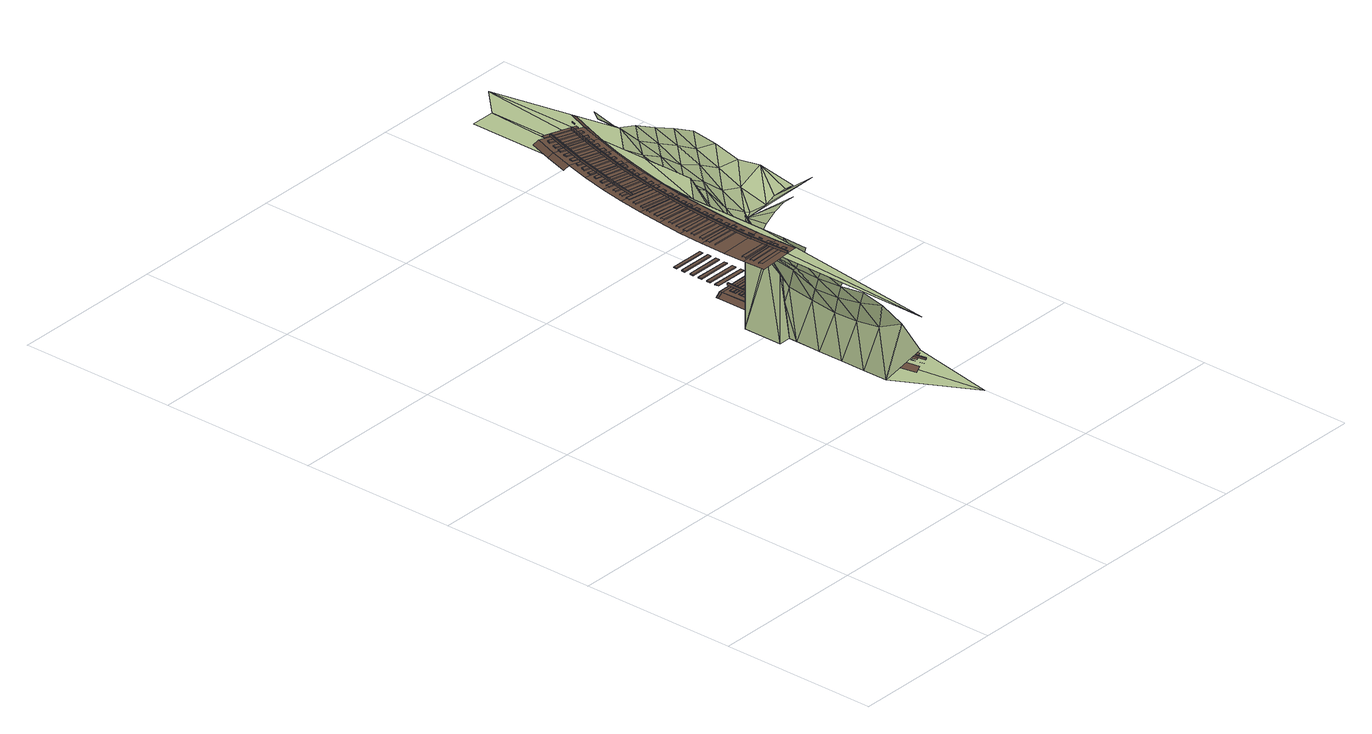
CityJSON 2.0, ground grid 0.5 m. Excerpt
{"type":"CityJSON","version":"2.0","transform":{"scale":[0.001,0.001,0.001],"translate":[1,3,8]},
"CityObjects":{
"railway1":{"type":"Railway","attributes":{"function":"1855"},"geometry":[{"type":"MultiSurface","lod":"3","boundaries":[[[0,1,2,3]],[[4,5,1,0]],[[6,7,8,9]],[[10,11,12,13]],[[14,15,13,12]],[[16,17,15,14]],[[18,19,20,21]],[[22,23,21,20]],[[24,25,23,22]],[[9,8,26,27]],[[28,29,30,31]],[[29,32,33,30]],[[32,34,35,33]],[[36,37,38,39]],[[40,41,42,43]],[[44,45,46,47]],[[48,49,47,46]],[[50,51,49,48]],[[30,33,52,53]],[[54,4,0,3]],[[53,55,56,31,30]],[[57,58,59,60]],[[33,35,61,62,52]],[[63,64,60,59]],[[11,16,14,12]],[[65,66,64,63]],[[53,52,62,55]],[[39,38,67,68]],[[19,24,22,20]],[[69,70,71,72]],[[73,74,72,71]],[[75,76,77,78]],[[79,80,74,73]],[[76,81,82,77]],[[81,83,84,82]],[[85,86,87,88]],[[89,90,91,92]],[[93,94,92,91]],[[95,96,94,93]],[[7,97,98,8]],[[99,100,101,102]],[[103,104,105,106]],[[107,108,109,110]],[[111,112,110,109]],[[113,114,112,111]],[[115,40,43,116]],[[68,67,117,118]],[[78,77,119,120]],[[84,78,120,121]],[[77,82,122,119]],[[123,124,125,126]],[[8,98,127,26]],[[128,129,126,125]],[[82,84,121,122]],[[130,131,129,128]],[[45,50,48,46]],[[26,127,132,133]],[[134,135,136,137]],[[58,65,63,59]],[[138,139,137,136]],[[140,141,139,138]],[[37,142,143,38]],[[144,145,146,147]],[[70,79,73,71]],[[148,149,147,146]],[[120,119,150,151]],[[118,117,152,153]],[[154,155,149,148]],[[121,120,151,156]],[[119,122,157,150]],[[122,121,156,157]],[[158,159,160,161]],[[90,95,93,91]],[[162,163,161,160]],[[164,165,163,162]],[[108,113,111,109]],[[166,167,168,169]],[[38,143,170,67]],[[171,172,169,168]],[[173,174,172,171]],[[124,130,128,125]],[[151,150,175,176]],[[177,178,179,180]],[[150,157,181,175]],[[156,151,176,182]],[[153,152,183,184]],[[157,156,182,181]],[[185,186,180,179]],[[187,188,189,190]],[[191,192,186,185]],[[193,187,190,194]],[[188,195,196,189]],[[195,193,194,196]],[[135,140,138,136]],[[197,198,199,200]],[[67,170,201,117]],[[202,203,200,199]],[[145,154,148,146]],[[204,205,203,202]],[[206,207,208,209]],[[210,211,212,213]],[[214,215,213,212]],[[159,164,162,160]],[[216,217,215,214]],[[176,175,218,219]],[[175,181,220,218]],[[182,176,219,221]],[[181,182,221,220]],[[184,183,222,223]],[[224,225,226,227]],[[228,229,230,231]],[[167,173,171,168]],[[232,233,231,230]],[[190,189,234,235]],[[117,201,236,152]],[[194,190,235,237]],[[189,196,238,234]],[[239,240,233,232]],[[196,194,237,238]],[[241,242,243,244]],[[178,191,185,179]],[[245,246,247,248]],[[249,250,248,247]],[[251,252,250,249]],[[219,218,253,254]],[[255,256,257,258]],[[207,259,260,208]],[[198,204,202,199]],[[218,220,261,253]],[[221,219,254,262]],[[220,221,262,261]],[[263,209,208,260]],[[264,206,209,263]],[[223,222,265,266]],[[152,236,267,183]],[[211,216,214,212]],[[225,268,269,226]],[[235,234,270,271]],[[272,273,274,275]],[[237,235,271,276]],[[234,238,277,270]],[[278,227,226,269]],[[238,237,276,277]],[[279,224,227,278]],[[280,281,282,283]],[[229,239,232,230]],[[242,284,285,243]],[[286,287,288,289]],[[290,244,243,285]],[[291,241,244,290]],[[254,253,292,293]],[[246,251,249,247]],[[262,254,293,294]],[[253,261,295,292]],[[261,262,294,295]],[[183,267,296,222]],[[256,297,298,257]],[[299,258,257,298]],[[266,265,300,281]],[[301,302,303,304]],[[305,255,258,299]],[[259,264,263,260]],[[271,270,306,307]],[[273,308,309,274]],[[276,271,307,310]],[[270,277,311,306]],[[277,276,310,311]],[[312,275,274,309]],[[313,314,315,316]],[[268,279,278,269]],[[317,272,275,312]],[[283,282,318,319]],[[287,320,321,288]],[[293,292,322,323]],[[294,293,323,324]],[[292,295,325,322]],[[326,289,288,321]],[[284,291,290,285]],[[222,296,327,265]],[[295,294,324,325]],[[328,329,330,331]],[[332,286,289,326]],[[281,300,333,282]],[[302,334,335,303]],[[297,305,299,298]],[[336,304,303,335]],[[337,301,304,336]],[[338,339,340,341]],[[307,306,342,343]],[[306,311,344,342]],[[310,307,343,345]],[[314,346,347,315]],[[311,310,345,344]],[[308,317,312,309]],[[348,316,315,347]],[[349,313,316,348]],[[265,327,350,300]],[[323,322,351,352]],[[322,325,353,351]],[[324,323,352,354]],[[325,324,354,353]],[[329,355,356,330]],[[320,332,326,321]],[[357,331,330,356]],[[358,328,331,357]],[[282,333,359,318]],[[334,337,336,335]],[[339,360,361,340]],[[362,341,340,361]],[[363,338,341,362]],[[346,349,348,347]],[[364,365,366,367]],[[300,350,368,333]],[[369,370,367,366]],[[352,351,371,372]],[[354,352,372,373]],[[351,353,374,371]],[[375,376,370,369]],[[353,354,373,374]],[[355,358,357,356]],[[360,363,362,361]],[[333,368,377,359]],[[365,375,369,366]],[[378,379,380,381]],[[359,377,382,383]]]}]},
"terrain1":{"type":"TINRelief","geometry":[{"type":"CompositeSurface","lod":"3","boundaries":[[[384,385,386]],[[387,388,389]],[[390,389,385]],[[390,385,384]],[[391,389,392]],[[392,389,390]],[[393,394,391]],[[395,388,387]],[[396,384,397]],[[393,391,392]],[[398,399,394]],[[400,390,384]],[[387,389,391]],[[398,394,393]],[[400,384,396]],[[387,391,394]],[[401,392,390]],[[402,388,395]],[[403,399,398]],[[387,394,399]],[[401,390,400]],[[393,392,404]],[[405,396,406]],[[403,407,399]],[[401,404,392]],[[408,398,393]],[[400,396,409]],[[408,393,404]],[[403,398,410]],[[409,396,405]],[[407,403,411]],[[412,401,400]],[[410,398,408]],[[413,411,403]],[[412,400,409]],[[414,404,401]],[[415,399,407]],[[416,405,417]],[[413,403,410]],[[418,407,411]],[[414,401,412]],[[387,399,415]],[[419,408,404]],[[416,417,420]],[[421,409,405]],[[418,411,413]],[[422,423,407]],[[414,419,404]],[[424,410,408]],[[421,405,416]],[[412,409,425]],[[418,422,407]],[[415,407,423]],[[424,408,419]],[[426,413,410]],[[425,409,421]],[[427,414,412]],[[428,423,422]],[[416,420,429]],[[426,410,424]],[[430,418,413]],[[427,412,425]],[[431,419,414]],[[415,423,428]],[[429,420,432]],[[421,416,433]],[[430,413,426]],[[434,422,418]],[[431,414,427]],[[424,419,435]],[[433,416,429]],[[436,425,421]],[[434,418,430]],[[437,428,422]],[[435,419,431]],[[438,429,432]],[[426,424,439]],[[436,421,433]],[[427,425,440]],[[434,437,422]],[[441,442,428]],[[432,443,438]],[[439,424,435]],[[444,433,429]],[[445,430,426]],[[444,429,438]],[[440,425,436]],[[431,427,446]],[[441,428,437]],[[445,426,439]],[[447,436,433]],[[448,434,430]],[[447,433,444]],[[446,427,440]],[[438,447,444]],[[449,435,431]],[[450,442,441]],[[448,430,445]],[[447,438,451]],[[431,452,453]],[[452,431,446]],[[440,436,451]],[[431,453,449]],[[454,437,434]],[[451,436,447]],[[455,439,435]],[[451,438,456]],[[435,449,457]],[[454,434,448]],[[435,457,458]],[[456,438,459]],[[460,438,461]],[[456,446,440]],[[462,441,437]],[[456,440,451]],[[463,449,453]],[[464,453,452]],[[464,452,446]],[[458,455,435]],[[465,445,439]],[[453,459,463]],[[456,464,446]],[[449,463,466]],[[459,438,460]],[[459,453,464]],[[454,462,437]],[[449,466,457]],[[459,466,463]],[[464,456,459]],[[465,439,455]],[[457,466,458]],[[467,448,445]],[[455,458,468]],[[455,468,469]],[[466,470,458]],[[467,445,465]],[[471,454,448]],[[458,472,468]],[[473,466,459]],[[458,470,474]],[[458,474,475]],[[458,475,472]],[[469,468,476]],[[470,466,473]],[[471,448,467]],[[477,462,454]],[[469,478,455]],[[468,472,479]],[[478,465,455]],[[477,454,471]],[[468,479,480]],[[478,469,476]],[[481,467,465]],[[460,461,482]],[[481,465,478]],[[468,480,483]],[[484,471,467]],[[460,485,459]],[[484,467,481]],[[485,473,459]],[[468,483,486]],[[468,487,476]],[[488,477,471]],[[476,489,478]],[[489,476,490]],[[488,471,484]],[[491,481,478]],[[489,490,492]],[[487,490,476]],[[490,493,492]],[[489,491,478]],[[494,484,481]],[[493,489,492]],[[494,481,491]],[[495,488,484]],[[495,484,494]]]}]},
"railway2":{"type":"Railway","attributes":{"function":"1855"},"geometry":[{"type":"MultiSurface","lod":"3","boundaries":[[[496,497,498,499]],[[500,501,497,496]],[[502,503,501,500]],[[504,505,506,507]],[[508,509,510,511]],[[512,513,514,515]],[[516,517,518,519]],[[520,521,503,502]],[[522,523,524,525]],[[526,527,528,529]],[[530,531,532,533]],[[534,535,536,537]],[[538,530,533,539]],[[540,538,539,541]],[[542,543,521,520]],[[544,545,546,547]],[[548,549,531,530]],[[550,548,530,538]],[[551,552,553,554]],[[555,550,538,540]],[[556,557,558,559]],[[560,561,562,563]],[[564,565,549,548]],[[566,567,561,560]],[[568,564,548,550]],[[569,570,543,542]],[[571,568,550,555]],[[572,573,567,566]],[[574,575,576,577]],[[578,579,573,572]],[[580,581,582,583]],[[584,585,565,564]],[[586,584,564,568]],[[587,586,568,571]],[[588,589,590,591]],[[592,593,579,578]],[[594,595,596,597]],[[598,599,600,601]],[[602,603,604,605]],[[606,607,585,584]],[[608,609,593,592]],[[610,611,612,613]],[[614,606,584,586]],[[615,616,617,618]],[[619,614,586,587]],[[620,621,622,623]],[[624,625,626,627]],[[536,628,629,537]],[[630,534,537,629]],[[631,632,633,634]],[[545,635,636,546]],[[546,636,637,547]],[[638,639,640,641]],[[642,544,547,637]],[[643,644,645,646]],[[647,648,609,608]],[[649,650,651,652]],[[552,653,654,553]],[[553,654,655,554]],[[656,657,607,606]],[[658,659,660,661]],[[662,551,554,655]],[[663,656,606,614]],[[664,665,666,667]],[[668,520,502,669]],[[670,671,570,569]],[[672,673,674,675]],[[676,663,614,619]],[[557,677,678,558]],[[558,678,679,559]],[[680,556,559,679]],[[681,682,659,658]],[[683,684,685,686]],[[687,681,658,688]],[[575,689,690,576]],[[691,687,688,692]],[[576,690,693,577]],[[694,695,648,647]],[[696,697,698,699]],[[700,701,702,703]],[[704,574,577,693]],[[705,706,682,681]],[[581,707,708,582]],[[709,710,711,712]],[[713,542,520,668]],[[714,705,681,687]],[[582,708,715,583]],[[716,580,583,715]],[[717,714,687,691]],[[718,719,720,721]],[[589,722,723,590]],[[590,723,724,591]],[[725,726,727,728]],[[729,588,591,724]],[[730,731,706,705]],[[732,730,705,714]],[[733,734,735,736]],[[670,737,695,694]],[[738,739,740,741]],[[742,732,714,717]],[[595,743,744,596]],[[596,744,745,597]],[[746,594,597,745]],[[747,569,542,713]],[[748,749,750,751]],[[752,753,754,755]],[[621,756,757,622]],[[758,759,731,730]],[[622,757,760,623]],[[761,758,730,732]],[[762,620,623,760]],[[763,764,765,766]],[[767,761,732,742]],[[644,768,769,645]],[[770,771,772,773]],[[774,775,657,656]],[[645,769,776,646]],[[777,643,646,776]],[[778,774,656,663]],[[779,780,781,782]],[[783,778,663,676]],[[673,784,785,674]],[[786,787,759,758]],[[788,789,790,791]],[[674,785,792,675]],[[793,786,758,761]],[[794,672,675,792]],[[795,796,797,798]],[[799,793,761,767]],[[701,800,801,702]],[[697,802,803,698]],[[702,801,804,703]],[[698,803,805,699]],[[806,700,703,804]],[[807,696,699,805]],[[710,808,809,711]],[[711,809,810,712]],[[719,811,812,720]],[[813,709,712,810]],[[720,812,814,721]],[[774,775,787,786]],[[815,647,608,816]],[[817,718,721,814]],[[726,818,819,727]],[[778,774,786,793]],[[727,819,820,728]],[[821,725,728,820]],[[783,778,793,799]],[[822,670,569,747]],[[739,823,824,740]],[[734,825,826,735]],[[735,826,827,736]],[[740,824,828,741]],[[829,733,736,827]],[[830,738,741,828]],[[749,831,832,750]],[[753,833,834,754]],[[750,832,835,751]],[[754,834,836,755]],[[837,748,751,835]],[[838,752,755,836]],[[764,839,840,765]],[[765,840,841,766]],[[842,763,766,841]],[[771,843,844,772]],[[845,670,694,647,815,846]],[[772,844,847,773]],[[780,848,849,781]],[[850,770,773,847]],[[781,849,851,782]],[[852,779,782,851]],[[789,853,854,790]],[[790,854,855,791]],[[796,856,855,797]],[[856,788,791,855]],[[797,855,857,798]],[[858,795,798,857]],[[671,670,822,859]],[[737,670,845,860]]]}]},
"railway3":{"type":"Railway","attributes":{"function":"1855"},"geometry":[{"type":"MultiSurface","lod":"3","boundaries":[[[861,862,863,864]],[[865,866,867,868]],[[869,870,871,872]],[[873,874,875,876]],[[877,878,879,880]],[[881,882,883,884]],[[885,886,887,888]],[[862,889,890,863]],[[891,864,863,890]],[[892,861,864,891]],[[866,893,894,867]],[[895,868,867,894]],[[896,865,868,895]],[[870,897,898,871]],[[899,872,871,898]],[[900,869,872,899]],[[874,901,902,875]],[[903,876,875,902]],[[904,873,876,903]],[[878,905,906,879]],[[907,880,879,906]],[[908,877,880,907]],[[886,909,910,887]],[[911,888,887,910]],[[912,885,888,911]]]}]}
},
"vertices":[
[387,557,654],[278,551,654],[280,539,654],[387,545,654],[387,557,651],[278,551,651],[262,519,651],[405,529,651],[403,595,651],[258,589,651],[278,569,651],[385,573,651],[385,573,654],[278,569,654],[385,585,654],[276,581,654],[385,585,651],[276,581,651],[276,596,651],[385,597,651],[385,597,654],[276,596,654],[385,609,654],[276,608,654],[385,609,651],[276,608,651],[401,662,651],[258,658,651],[366,527,654],[366,527,660],[362,593,660],[362,593,654],[370,527,660],[366,593,660],[370,527,654],[366,593,654],[258,657,651],[401,654,651],[403,734,651],[258,738,651],[383,705,651],[276,706,651],[276,706,654],[383,705,654],[276,725,651],[385,722,651],[385,722,654],[276,725,654],[385,734,654],[276,737,654],[385,734,651],[276,737,651],[366,660,660],[362,660,660],[387,545,651],[362,665,660],[362,665,654],[278,751,651],[385,746,651],[385,746,654],[278,751,654],[366,665,654],[366,665,660],[385,758,654],[278,763,654],[385,758,651],[278,763,651],[407,809,651],[262,819,651],[278,782,651],[387,775,651],[387,775,654],[278,782,654],[387,787,654],[280,794,654],[360,650,654],[360,650,660],[362,736,660],[362,736,654],[387,787,651],[280,794,651],[364,650,660],[366,736,660],[364,650,654],[366,736,654],[383,628,651],[383,640,651],[383,640,654],[383,628,654],[280,811,651],[389,806,651],[389,806,654],[280,811,654],[389,818,654],[280,823,654],[389,818,651],[280,823,651],[421,531,640],[419,595,640],[383,657,651],[383,669,651],[383,669,654],[383,657,654],[383,664,651],[383,676,651],[383,676,654],[383,664,654],[282,839,651],[391,829,651],[391,829,654],[282,839,654],[391,841,654],[284,851,654],[391,841,651],[284,851,651],[383,693,651],[383,693,654],[413,883,651],[270,898,651],[366,811,660],[366,811,654],[371,811,654],[371,811,660],[286,867,651],[393,859,651],[393,859,654],[286,867,654],[417,662,640],[393,871,654],[286,879,654],[393,871,651],[286,879,651],[417,666,640],[401,665,651],[288,898,651],[395,888,651],[395,888,654],[288,898,654],[397,900,654],[288,910,654],[397,900,651],[288,910,651],[417,654,640],[419,734,640],[290,924,651],[399,912,651],[399,912,654],[290,924,654],[399,924,654],[292,936,654],[373,887,660],[373,887,654],[421,956,651],[280,976,651],[399,924,651],[292,936,651],[377,886,654],[377,886,660],[294,954,651],[401,940,651],[401,940,654],[294,954,654],[403,952,654],[296,966,654],[403,952,651],[296,966,651],[298,982,651],[405,964,651],[405,964,654],[298,982,654],[423,807,640],[407,976,654],[300,992,654],[407,976,651],[300,992,651],[383,962,660],[383,962,654],[302,1011,651],[409,994,651],[409,994,654],[302,1011,654],[387,960,660],[387,960,654],[433,1030,651],[292,1054,651],[411,1006,654],[304,1022,654],[328,1048,654],[328,1048,660],[342,1125,660],[342,1125,654],[411,1006,651],[304,1022,651],[330,1048,654],[346,1123,654],[330,1048,660],[346,1123,660],[308,1040,651],[415,1022,651],[415,1022,654],[308,1040,654],[429,880,640],[417,1035,654],[310,1051,654],[417,1035,651],[310,1051,651],[332,1163,651],[330,1152,651],[330,1152,654],[332,1163,654],[312,1067,651],[419,1046,651],[419,1046,654],[312,1067,654],[421,1057,654],[314,1078,654],[421,1057,651],[314,1078,651],[395,1037,660],[395,1037,654],[397,1035,660],[397,1035,654],[447,1102,651],[306,1133,651],[340,1192,651],[336,1181,651],[336,1181,654],[340,1192,654],[318,1096,651],[423,1075,651],[423,1075,654],[318,1096,654],[427,1086,654],[320,1107,654],[360,1200,660],[360,1200,654],[437,954,640],[364,1200,654],[364,1200,660],[427,1086,651],[320,1107,651],[346,1219,651],[342,1208,651],[342,1208,654],[346,1219,654],[324,1125,651],[429,1105,651],[429,1105,654],[324,1125,654],[431,1115,654],[326,1136,654],[431,1115,651],[326,1136,651],[409,1110,660],[409,1110,654],[354,1248,651],[350,1235,651],[350,1235,654],[354,1248,654],[435,1128,651],[435,1128,654],[413,1110,660],[413,1110,654],[437,1139,654],[437,1139,651],[465,1174,651],[324,1210,651],[449,1027,640],[441,1157,651],[441,1157,654],[379,1275,660],[379,1275,654],[362,1275,651],[358,1264,651],[358,1264,654],[362,1275,654],[383,1275,654],[383,1275,660],[445,1168,654],[445,1168,651],[330,1291,640],[346,1285,651],[368,1362,651],[354,1367,640],[447,1179,651],[447,1179,654],[368,1303,651],[366,1291,651],[366,1291,654],[368,1303,654],[451,1190,654],[451,1190,651],[425,1184,660],[425,1184,654],[429,1184,654],[429,1184,660],[463,1099,640],[455,1208,651],[455,1208,654],[457,1219,654],[483,1246,651],[377,1331,651],[375,1320,651],[375,1320,654],[377,1331,654],[457,1219,651],[403,1351,660],[403,1351,654],[463,1237,651],[463,1237,654],[407,1349,654],[407,1349,660],[465,1248,654],[387,1359,651],[383,1347,651],[383,1347,654],[387,1359,654],[465,1248,651],[395,1437,651],[379,1442,640],[469,1259,651],[469,1259,654],[445,1258,660],[445,1258,654],[449,1256,654],[449,1256,660],[473,1271,654],[479,1171,640],[395,1384,651],[391,1373,651],[391,1373,654],[395,1384,654],[473,1271,651],[506,1317,651],[477,1288,651],[477,1288,654],[481,1299,654],[481,1299,651],[405,1413,651],[401,1402,651],[401,1402,654],[405,1413,654],[427,1424,660],[427,1424,654],[431,1424,660],[431,1424,654],[485,1315,651],[485,1315,654],[489,1328,654],[489,1328,651],[499,1242,640],[467,1330,660],[467,1330,654],[471,1328,660],[471,1328,654],[493,1339,651],[493,1339,654],[498,1349,654],[498,1349,651],[530,1388,651],[504,1367,651],[504,1367,654],[506,1378,654],[506,1378,651],[411,1429,651],[512,1394,651],[512,1394,654],[411,1429,654],[520,1312,640],[516,1405,654],[415,1440,654],[491,1402,660],[491,1402,654],[496,1400,654],[496,1400,660],[516,1405,651],[415,1440,651],[544,1381,640],[522,1416,651],[526,1428,651],[526,1428,654],[522,1416,654],[570,1450,640],[556,1456,651],
[520,600,539],[439,600,640],[439,520,640],[439,1639,640],[360,40,640],[439,680,640],[520,680,537],[439,759,640],[520,759,547],[520,839,551],[439,839,640],[360,1639,640],[600,600,464],[520,520,548],[520,920,557],[439,920,640],[600,680,474],[600,759,468],[360,2440,640],[520,1000,640],[600,839,468],[679,600,380],[600,520,468],[520,1160,640],[600,920,490],[679,680,375],[600,1000,519],[520,1080,640],[679,759,378],[600,1080,545],[679,839,388],[520,1720,640],[760,600,292],[679,520,391],[600,1160,564],[679,920,409],[760,520,314],[760,680,279],[600,1240,587],[520,1240,640],[679,1000,442],[760,759,276],[679,1080,500],[760,839,305],[600,1320,640],[840,600,180],[679,1160,507],[760,920,317],[840,520,221],[840,680,170],[679,1240,545],[760,1000,359],[840,759,166],[679,1320,566],[870,600,0],[760,1080,410],[840,839,175],[679,1400,576],[600,1400,640],[919,520,103],[870,680,0],[760,1160,462],[840,920,186],[870,759,0],[760,1240,484],[832,992,252],[679,1480,596],[870,839,0],[840,946,205],[832,946,218],[760,1320,522],[840,1080,361],[870,920,0],[832,1000,256],[832,1070,358],[870,946,0],[911,946,0],[1000,359,0],[760,1400,548],[832,946,0],[850,946,125],[840,1160,398],[832,1070,0],[840,1240,449],[840,1070,346],[851,1070,358],[872,1070,167],[840,1320,480],[893,1070,263],[911,1070,0],[872,1070,188],[877,1070,227],[919,1070,351],[840,1400,506],[919,1160,372],[919,1070,292],[954,1070,314],[919,1240,404],[1112,946,0],[992,1070,326],[919,1320,433],[1112,1070,0],[1032,1070,326],[1112,1070,352],[919,1400,467],[1000,1160,407],[952,1070,365],[1000,1240,394],[1000,1070,365],[1032,1070,362],[1000,1320,414],[1000,1400,423],
[957,636,12],[941,633,0],[955,563,0],[970,565,12],[946,705,12],[929,702,0],[937,775,12],[921,774,0],[986,577,12],[989,565,12],[989,565,13],[986,577,13],[981,605,12],[983,593,12],[983,593,13],[981,605,13],[975,634,12],[977,623,12],[977,623,13],[975,634,13],[971,662,12],[973,650,12],[973,650,13],[971,662,13],[931,846,12],[915,845,0],[966,690,12],[968,680,12],[968,680,13],[966,690,13],[962,718,12],[964,706,12],[964,706,13],[962,718,13],[992,642,19],[992,642,13],[1004,573,13],[1004,573,19],[959,748,12],[960,736,12],[960,736,13],[959,748,13],[996,642,19],[1008,575,19],[996,642,13],[1008,575,13],[927,916,12],[911,916,0],[955,775,12],[956,763,12],[956,763,13],[955,775,13],[981,710,19],[981,710,13],[985,710,19],[953,805,12],[954,793,12],[954,793,13],[953,805,13],[985,710,13],[950,834,12],[951,822,12],[951,822,13],[950,834,13],[1004,680,12],[989,674,0],[1009,607,0],[1024,612,12],[973,779,19],[973,779,13],[986,748,12],[971,744,0],[977,779,19],[925,986,12],[909,986,0],[977,779,13],[970,815,12],[955,813,0],[948,862,12],[949,850,12],[949,850,13],[948,862,13],[957,886,12],[941,883,0],[947,891,12],[947,879,12],[947,879,13],[947,891,13],[967,847,19],[967,847,13],[971,849,19],[971,849,13],[945,919,12],[945,907,12],[945,907,13],[945,919,13],[946,955,12],[929,952,0],[945,948,12],[945,936,12],[945,936,13],[945,948,13],[1007,738,12],[1009,726,12],[1009,726,13],[1007,738,13],[1000,765,12],[1003,753,12],[1003,753,13],[1000,765,13],[963,918,19],[963,918,13],[937,1025,12],[921,1024,0],[994,793,12],[997,782,12],[997,782,13],[994,793,13],[967,918,19],[988,819,12],[990,807,12],[990,807,13],[988,819,13],[967,918,13],[944,978,12],[944,966,12],[944,966,13],[944,978,13],[982,849,12],[984,837,12],[984,837,13],[982,849,13],[1067,749,13],[1065,761,13],[1065,761,12],[977,878,12],[979,866,12],[979,866,13],[977,878,13],[1064,773,12],[1064,773,13],[1063,785,13],[972,904,12],[974,892,12],[974,892,13],[972,904,13],[1063,785,12],[944,1003,12],[944,992,12],[944,992,13],[944,1003,13],[931,1096,12],[915,1094,0],[967,935,12],[969,923,12],[969,923,13],[967,935,13],[1061,802,12],[1061,802,13],[1060,814,13],[962,987,19],[962,987,13],[1004,823,19],[1004,823,13],[1020,755,13],[1020,755,19],[1060,814,12],[966,987,19],[963,962,12],[964,950,12],[964,950,13],[963,962,13],[1075,855,12],[1080,791,12],[925,1240,12],[909,1240,0],[944,1033,12],[944,1022,12],[944,1022,13],[944,1033,13],[966,987,13],[1059,831,12],[1059,831,13],[1057,843,13],[1057,843,12],[991,896,19],[991,896,13],[959,991,12],[961,979,12],[961,979,13],[959,991,13],[995,896,19],[1008,825,19],[1057,855,12],[1057,855,13],[995,896,13],[1008,825,13],[1056,867,13],[927,1166,12],[911,1166,0],[956,1019,12],[957,1009,12],[957,1009,13],[956,1019,13],[944,1064,12],[944,1051,12],[944,1051,13],[944,1064,13],[1056,867,12],[981,960,19],[981,960,13],[1055,884,12],[1055,884,13],[953,1048,12],[954,1035,12],[954,1035,13],[953,1048,13],[1071,920,12],[985,960,19],[1053,896,13],[1053,896,12],[985,960,13],[944,1093,12],[944,1081,12],[944,1081,13],[944,1093,13],[1052,908,12],[1052,908,13],[1052,920,13],[951,1077,12],[952,1065,12],[952,1065,13],[951,1077,13],[1052,920,12],[973,1029,19],[973,1029,13],[977,1030,19],[948,1105,12],[949,1093,12],[949,1093,13],[948,1105,13],[909,1238,0],[944,1123,12],[944,1110,12],[944,1110,13],[944,1123,13],[977,1030,13],[1052,938,12],[1052,938,13],[1052,950,13],[1052,950,12],[1069,987,12],[947,1134,12],[948,1121,12],[948,1121,13],[947,1134,13],[944,1152,12],[944,1139,12],[944,1139,13],[944,1152,13],[1052,968,12],[1052,968,13],[966,1102,19],[966,1102,13],[1052,980,13],[970,1102,19],[1052,980,12],[945,1163,12],[946,1152,12],[946,1152,13],[945,1163,13],[970,1102,13],[1052,992,12],[1052,992,13],[944,1182,12],[944,1170,12],[944,1170,13],[944,1182,13],[962,1246,19],[962,1246,13],[1052,1003,13],[1052,1003,12],[966,1246,19],[945,1190,12],[945,1179,12],[945,1179,13],[945,1190,13],[966,1246,13],[1052,1022,12],[1052,1022,13],[963,1168,19],[963,1168,13],[944,1211,12],[944,1200,12],[944,1200,13],[944,1211,13],[1052,1033,13],[967,1168,19],[1052,1033,12],[944,1221,12],[944,1208,12],[944,1208,13],[944,1221,13],[967,1168,13],[1052,1051,12],[1052,1051,13],[1064,1022,12],[1064,1022,13],[1052,1064,13],[1063,1033,13],[1052,1064,12],[1063,1033,12],[1061,1045,12],[1061,1045,13],[1061,1057,13],[1052,1081,12],[1052,1081,13],[1061,1057,12],[1052,1093,13],[1075,1105,12],[1080,1041,12],[1052,1093,12],[1059,1075,12],[1059,1075,13],[1057,1086,13],[1057,1086,12],[1069,1240,12],[1052,1110,12],[1052,1110,13],[1057,1097,12],[1057,1097,13],[1056,1110,13],[1052,1123,13],[1056,1110,12],[1052,1123,12],[1055,1128,12],[1055,1128,13],[1052,1139,12],[1052,1139,13],[1055,1139,13],[1052,1152,13],[1055,1139,12],[1052,1152,12],[1053,1158,12],[1053,1158,13],[1052,1168,13],[1052,1168,12],[1052,1170,12],[1052,1170,13],[1069,1242,12],[1071,1171,12],[1052,1182,13],[1052,1181,12],[1052,1181,13],[1052,1182,12],[1052,1192,13],[1052,1192,12],[1052,1200,12],[1052,1200,13],[1052,1211,13],[1052,1211,12],[1052,1222,13],[1052,1222,12],[1085,1240,0],[1085,1242,0],
[944,1274,10],[944,1261,12],[944,1261,13],[944,1274,13],[944,1304,10],[944,1291,10],[944,1291,13],[944,1304,13],[944,1333,10],[944,1322,10],[944,1322,13],[944,1333,13],[944,1363,10],[944,1351,10],[944,1351,13],[944,1363,13],[944,1392,10],[944,1381,10],[944,1381,13],[944,1392,13],[1069,1232,12],[925,1232,12],[909,1232,0],[1085,1232,0],[944,1421,10],[944,1410,10],[944,1410,12],[944,1421,12],[1052,1261,12],[1052,1261,13],[1052,1274,13],[1052,1274,10],[1052,1291,10],[1052,1291,13],[1052,1304,13],[1052,1304,10],[1052,1322,10],[1052,1322,13],[1052,1333,13],[1052,1333,10],[1052,1351,10],[1052,1351,13],[1052,1363,13],[1052,1363,10],[1052,1381,10],[1052,1381,13],[1052,1392,13],[1052,1392,10],[1052,1410,10],[1052,1410,12],[1052,1421,12],[1052,1421,10]
]}
